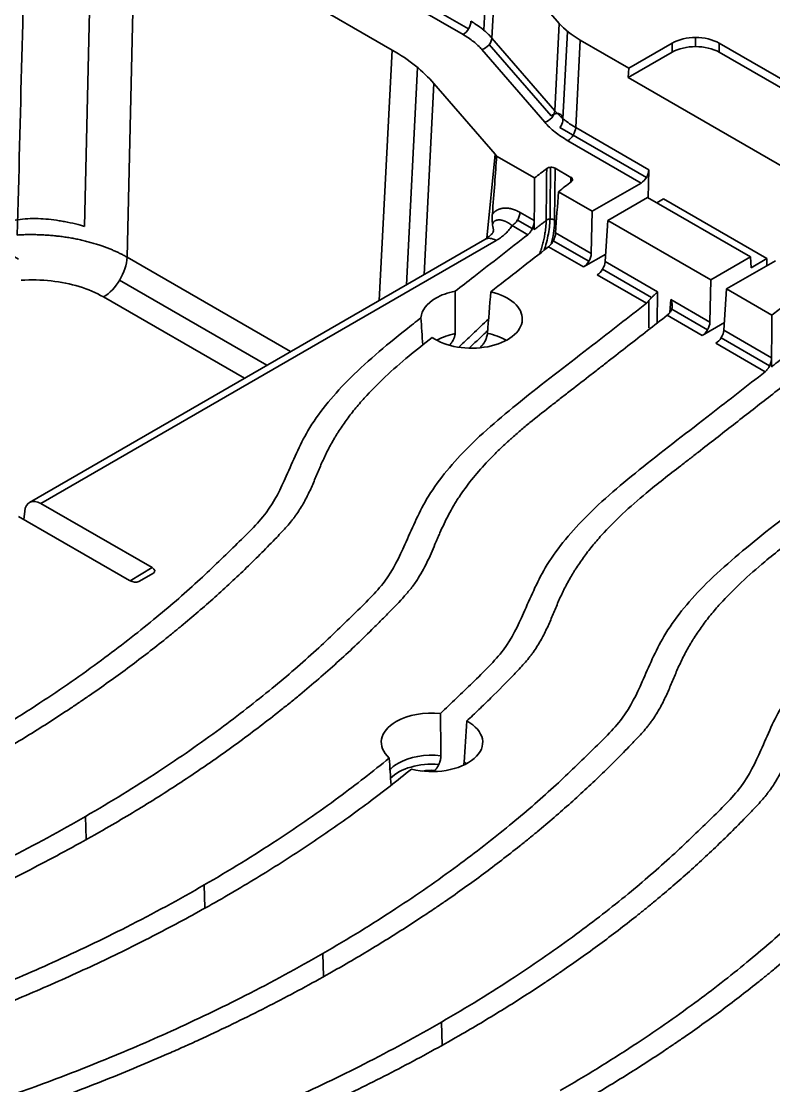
# Model space of a CAD drawing. Header units: millimetres. Extents: x 256 to 2096, y 1004 to 2403.
# Drawn here: x 1707.2 to 1774.8, y 1366.8 to 1462.3 of the extents above; entities that cross this region are included whole.
import ezdxf

# ---------------------------------------------------------------- set-up
doc = ezdxf.new("R2010")
doc.units = ezdxf.units.MM
doc.layers.add('1', color=7, linetype='Continuous', true_color=0xffffff)

msp = doc.modelspace()

# ---------------------------------------------------------------- linework, layer by layer
at = {"layer": '1', "color": 7, "linetype": 'Continuous', "lineweight": 35}
for p, q in [((1746.851, 1461.145), (1715.947, 1478.987)), ((1716.432, 1479.486), (1747.335, 1461.644)), ((1713.564, 1474.554), (1712.831, 1443.91)), ((1716.672, 1441.15), (1717.398, 1473.078)), ((1717.398, 1473.078), (1740.479, 1459.752)), ((1749.11, 1469.384), (1748.706, 1461.541)), ((1749.845, 1468.669), (1749.44, 1460.826)), ((1755.495, 1462.146), (1749.845, 1468.669)), ((1755.09, 1454.303), (1755.495, 1462.146)), ((1755.825, 1453.587), (1756.23, 1461.43)), ((1749.44, 1460.826), (1755.09, 1454.303)), ((1757.375, 1460.64), (1756.97, 1452.797)), ((1761.732, 1458.124), (1757.375, 1460.64)), ((1767.742, 1460.877), (1767.742, 1460.06)), ((1740.479, 1459.752), (1739.319, 1437.27)), ((1748.543, 1459.79), (1754.193, 1453.266)), ((1749.209, 1460.252), (1754.755, 1453.848)), ((1765.621, 1459.553), (1761.695, 1457.286)), ((1765.621, 1460.37), (1761.732, 1458.124)), ((1765.621, 1460.37), (1765.621, 1459.553)), ((1769.863, 1460.37), (1769.863, 1459.553)), ((1779.763, 1454.654), (1769.863, 1460.37)), ((1779.763, 1453.838), (1769.863, 1459.553)), ((1742.77, 1458.171), (1741.764, 1438.682)), ((1761.732, 1458.124), (1761.695, 1457.286)), ((1743.355, 1439.6), (1744.239, 1456.74)), ((1749.735, 1450.395), (1744.239, 1456.74)), ((1775.837, 1449.121), (1761.695, 1457.286)), ((1763.321, 1448.312), (1755.556, 1452.795)), ((1756.97, 1452.797), (1763.534, 1449.007)), ((1762.842, 1447.81), (1756.261, 1451.609)), ((1749.735, 1450.395), (1748.972, 1442.873)), ((1749.863, 1450.232), (1753.275, 1448.262)), ((1755.075, 1444.489), (1755.123, 1449.143)), ((1755.123, 1449.143), (1756.547, 1448.321)), ((1763.479, 1446.476), (1763.534, 1449.007)), ((1755.416, 1447.026), (1758.45, 1445.274)), ((1758.45, 1445.274), (1762.842, 1447.81)), ((1763.427, 1446.506), (1759.871, 1444.453)), ((1772.665, 1441.173), (1763.427, 1446.506)), ((1764.257, 1446.027), (1764.87, 1446.381)), ((1774.153, 1441.021), (1764.87, 1446.381)), ((1751.967, 1445.172), (1753.246, 1444.434)), ((1758.367, 1441.477), (1758.45, 1445.274)), ((1753.071, 1443.716), (1751.741, 1444.484)), ((1755.075, 1444.489), (1755.236, 1444.396)), ((1759.871, 1444.453), (1759.623, 1440.752)), ((1759.871, 1444.453), (1769.11, 1439.12)), ((1752.666, 1443.171), (1751.257, 1443.985)), ((1755.163, 1443.327), (1758.367, 1441.477)), ((1748.815, 1442.753), (1707.906, 1419.134)), ((1749.82, 1442.653), (1708.922, 1419.04)), ((1758.154, 1440.782), (1754.954, 1442.629)), ((1757.675, 1440.279), (1754.535, 1442.092)), ((1757.675, 1440.279), (1759.668, 1441.43)), ((1716.672, 1441.15), (1731.356, 1432.673)), ((1759.623, 1440.752), (1764.317, 1438.041)), ((1769.11, 1439.12), (1772.665, 1441.173)), ((1774.923, 1440.835), (1770.531, 1438.299)), ((1772.665, 1441.173), (1772.732, 1440.201)), ((1772.732, 1440.201), (1774.153, 1441.021)), ((1774.153, 1441.021), (1774.14, 1440.383)), ((1763.326, 1437.017), (1758.895, 1439.575)), ((1763.793, 1437.526), (1759.384, 1440.071)), ((1729.229, 1431.445), (1715.995, 1439.086)), ((1769.027, 1435.323), (1769.11, 1439.12)), ((1727.206, 1430.277), (1714.543, 1437.588)), ((1764.296, 1435.238), (1764.317, 1438.041)), ((1770.531, 1438.299), (1770.282, 1434.598)), ((1770.531, 1438.299), (1774.595, 1435.953)), ((1763.553, 1437.258), (1763.534, 1434.811)), ((1765.437, 1436.193), (1765.516, 1437.349)), ((1765.516, 1437.349), (1769.027, 1435.323)), ((1768.335, 1434.125), (1765.194, 1435.938)), ((1768.814, 1434.627), (1765.597, 1436.484)), ((1768.335, 1434.125), (1770.328, 1435.276)), ((1770.282, 1434.598), (1774.565, 1432.125)), ((1774.39, 1431.408), (1770.044, 1433.917)), ((1773.985, 1430.863), (1769.555, 1433.421)), ((1707.472, 1418.34), (1707.397, 1417.601)), ((1708.922, 1419.04), (1718.908, 1413.275)), ((1716.899, 1412.115), (1706.912, 1417.88)), ((1718.908, 1413.275), (1716.949, 1412.087)), ((1719.048, 1412.793), (1717.733, 1412.034)), ((1712.944, 1390.94), (1713.005, 1388.899)), ((1723.604, 1384.786), (1723.665, 1382.729)), ((1734.263, 1378.632), (1734.325, 1376.564)), ((1744.923, 1372.477), (1744.985, 1370.409))]:
    msp.add_line(p, q, dxfattribs=at)
for centre, major_axis, ratio, start_param, end_param in [((1746.851, 1461.966), (0.502, 0.87), 0.57735, 3.926991, 5.445429), ((1764.494, 1464.746), (10.059, 0.012), 0.577092, 3.604128, 3.925434), ((1748.543, 1460.61), (-0.76, -0.658), 0.730297, 1.006854, 2.525292), ((1767.742, 1459.145), (3, 0), 0.57735, 0.785398, 2.356194), ((1726.241, 1451.539), (20.119, 0.023), 0.577092, 0.462536, 0.783842), ((1767.742, 1458.328), (3, 0), 0.57735, 0.785398, 2.356194), ((1754.193, 1454.087), (0.76, 0.658), 0.730297, 4.148446, 5.666881), ((1754.994, 1453.161), (0.645, 0.781), 0.660625, 4.787023, 7.472441), ((1756.261, 1452.43), (-0.502, -0.87), 0.57735, 0.785398, 2.303832), ((1734.827, 1337.989), (15.085, 122.532), 0.024571, 5.777669, 5.873469), ((1754.768, 1448.937), (0.503, 0), 0.578764, 0.786042, 2.502079), ((1762.823, 1448.641), (0.482, 0.882), 0.59226, 3.913197, 5.431634), ((1756.19, 1448.116), (0.503, 0.001), 0.576477, 5.644917, 7.066619), ((1749.82, 1441.012), (1.005, -1.741), 0.57735, 2.356194, 3.141584), ((1757.656, 1441.111), (0.482, 0.882), 0.59226, 3.913197, 5.431634), ((1714.543, 1440.05), (-1.508, -2.611), 0.57735, 0.785398, 2.303835), ((1758.914, 1440.385), (0.522, 0.859), 0.562044, 3.939413, 5.457849), ((1747.617, 1435.609), (-4.556, 0), 0.57735, 5.497787, 6.242293), ((1747.617, 1435.609), (-4.556, 0), 0.57735, 0.681093, 4.324687), ((1747.617, 1435.609), (-4.556, 0), 0.57735, 5.045006, 5.497787), ((1768.316, 1434.956), (0.482, 0.882), 0.59226, 3.913197, 5.431634), ((1769.573, 1434.23), (0.522, 0.859), 0.562044, 3.939413, 5.457849), ((1747.617, 1431.955), (4.321, 0), 0.57735, 1.919234, 2.356194), ((1747.617, 1431.955), (4.321, 0), 0.57735, 0.767213, 1.234586), ((1747.617, 1431.178), (3.318, 0), 0.57735, 1.306571, 1.340857), ((1708.884, 1417.378), (-0.964, 1.764), 0.59226, 5.511581, 6.995111), ((1718.544, 1413.075), (-0.611, 0.154), 0.513572, 2.661251, 4.207634), ((1717.245, 1412.325), (-0.599, 0.161), 0.529331, 1.102275, 2.648656), ((1744.06, 1397.593), (-4.556, 0), 0.57735, 4.543654, 5.497787), ((1744.06, 1397.593), (-4.556, 0), 0.57735, 5.497787, 6.85054), ((1744.06, 1397.593), (-4.556, 0), 0.57735, 1.152674, 3.956953), ((1744.06, 1393.939), (4.321, 0), 0.57735, 1.38511, 2.356194), ((1744.06, 1393.939), (4.321, 0), 0.57735, 2.356194, 2.665327), ((1744.06, 1393.162), (4.271, 0), 0.57735, 1.426219, 2.629553), ((1744.06, 1393.939), (4.321, 0), 0.57735, 0.76722, 0.841311), ((1744.06, 1393.162), (3.318, 0), 0.57735, 1.49552, 1.835015)]:
    msp.add_ellipse(centre, major_axis=major_axis, ratio=ratio, start_param=start_param, end_param=end_param, dxfattribs=at)
for points, degree in [([(1707.619, 1475.076), (1707.349, 1464.432), (1707.079, 1453.788), (1706.809, 1443.143)], 3), ([(1746.851, 1461.145), (1747.193, 1460.947), (1747.508, 1460.734), (1747.791, 1460.507)], 3), ([(1747.791, 1460.507), (1748.075, 1460.28), (1748.326, 1460.04), (1748.543, 1459.79)], 3), ([(1754.193, 1453.266), (1754.457, 1452.96), (1754.765, 1452.667), (1755.111, 1452.39)], 3), ([(1755.111, 1452.39), (1755.457, 1452.112), (1755.842, 1451.851), (1756.261, 1451.609)], 3), ([(1749.735, 1450.395), (1749.781, 1450.341), (1749.824, 1450.287), (1749.863, 1450.232)], 3), ([(1754.365, 1449.111), (1754.001, 1448.828), (1753.638, 1448.545), (1753.275, 1448.262)], 3), ([(1754.365, 1449.111), (1754.349, 1447.561), (1754.333, 1446.011), (1754.317, 1444.462)], 3), ([(1753.275, 1448.262), (1753.266, 1446.986), (1753.256, 1445.71), (1753.246, 1444.434)], 3), ([(1756.547, 1448.321), (1756.536, 1448.175), (1756.526, 1448.029), (1756.516, 1447.882)], 3), ([(1755.163, 1443.327), (1755.247, 1444.56), (1755.331, 1445.793), (1755.416, 1447.026)], 3), ([(1755.416, 1447.026), (1755.809, 1447.332), (1756.202, 1447.638), (1756.595, 1447.944)], 3), ([(1753.246, 1444.434), (1753.244, 1444.162), (1753.242, 1443.891), (1753.24, 1443.619)], 3), ([(1749.568, 1443.478), (1749.63, 1443.302), (1748.814, 1442.752)], 2), ([(1749.496, 1444.036), (1749.565, 1443.848), (1749.588, 1443.656), (1749.567, 1443.465)], 3), ([(1750.857, 1443.456), (1750.764, 1443.357), (1750.564, 1443.166), (1750.216, 1442.897), (1749.957, 1442.732), (1749.82, 1442.653)], 3), ([(1751.257, 1443.985), (1751.221, 1443.924), (1751.143, 1443.803), (1751.01, 1443.627), (1750.909, 1443.512), (1750.857, 1443.456)], 3), ([(1749.34, 1438.044), (1751.07, 1439.394), (1752.803, 1440.743), (1754.535, 1442.092)], 3), ([(1707.146, 1439.083), (1708.07, 1439.137), (1709.852, 1439.098), (1712.444, 1438.575), (1713.878, 1437.963), (1714.543, 1437.588)], 3), ([(1746.142, 1434.3), (1746.138, 1435.565), (1746.134, 1436.83), (1746.13, 1438.095)], 3), ([(1749.043, 1434.31), (1749.143, 1435.556), (1749.242, 1436.8), (1749.34, 1438.044)], 3), ([(1763.553, 1437.258), (1763.529, 1437.226), (1763.481, 1437.164), (1763.404, 1437.083), (1763.352, 1437.037), (1763.326, 1437.017)], 3), ([(1775.684, 1436.802), (1775.321, 1436.519), (1774.957, 1436.236), (1774.595, 1435.953)], 3), ([(1743.066, 1435.716), (1743.119, 1434.904), (1743.172, 1434.093), (1743.225, 1433.281)], 3), ([(1774.595, 1435.953), (1774.585, 1434.677), (1774.575, 1433.401), (1774.565, 1432.125)], 3), ([(1741.974, 1432.271), (1742.659, 1432.838), (1743.365, 1433.397), (1744.078, 1433.953)], 3), ([(1774.565, 1432.125), (1774.563, 1431.853), (1774.561, 1431.582), (1774.559, 1431.311)], 3), ([(1744.858, 1396.391), (1744.847, 1397.656), (1744.837, 1398.921), (1744.825, 1400.186)], 3), ([(1746.939, 1395.8), (1747.02, 1397.036), (1747.102, 1398.272), (1747.182, 1399.508)], 3), ([(1740.218, 1396.179), (1740.272, 1395.366), (1740.325, 1394.552), (1740.379, 1393.739)], 3), ([(1761.058, 1240.197), (1685.187, 1284), (1609.317, 1327.804), (1533.447, 1371.608)], 3)]:
    msp.add_open_spline(points, degree=degree, dxfattribs=at)
for points, weights in [([(1749.44, 1460.826), (1748.959, 1461.382), (1748.322, 1461.892), (1747.56, 1462.332)], [1.00000071154, 1.00000071073, 1.00000071073, 1.00000071154]), ([(1756.97, 1452.797), (1756.209, 1453.236), (1755.572, 1453.746), (1755.09, 1454.303)], [0.999999131229, 0.999999132221, 0.999999132221, 0.999999131229]), ([(1716.672, 1441.15), (1714.105, 1442.612), (1710.439, 1443.36), (1706.809, 1443.143)], [1.00000001533, 1.00000001518, 1.00000001518, 1.00000001533])]:
    msp.add_rational_spline(points, weights, degree=3, dxfattribs=at)
for points, degree, knots in [([(1754.71, 1449.226), (1754.703, 1448.536), (1754.696, 1447.847), (1754.684, 1446.726), (1754.68, 1446.294), (1754.671, 1445.432), (1754.666, 1445.001), (1754.662, 1444.569)], 3, [0, 0, 0, 0, 0.444409, 0.444409, 0.722204, 0.722204, 1, 1, 1, 1]), ([(1749.483, 1445.016), (1749.662, 1445.243), (1749.914, 1445.379), (1750.175, 1445.52), (1750.487, 1445.552), (1750.821, 1445.587), (1751.183, 1445.496), (1751.547, 1445.404), (1751.967, 1445.172)], 2, [0, 0, 0, 0.25, 0.25, 0.5, 0.5, 0.75, 0.75, 1, 1, 1]), ([(1751.967, 1445.172), (1751.965, 1445.119), (1751.958, 1445.063), (1751.936, 1444.95), (1751.921, 1444.892), (1751.884, 1444.776), (1751.861, 1444.718), (1751.809, 1444.604), (1751.779, 1444.547), (1751.714, 1444.438), (1751.678, 1444.385), (1751.602, 1444.286), (1751.562, 1444.239), (1751.479, 1444.152), (1751.435, 1444.112), (1751.347, 1444.042), (1751.302, 1444.011), (1751.257, 1443.985)], 3, [0, 0, 0, 0, 0.125, 0.125, 0.25, 0.25, 0.375, 0.375, 0.5, 0.5, 0.625, 0.625, 0.75, 0.75, 0.875, 0.875, 1, 1, 1, 1]), ([(1706.912, 1440.975), (1706.881, 1440.992), (1706.851, 1441.009), (1706.525, 1441.198), (1706.235, 1441.387), (1705.835, 1441.7), (1705.707, 1441.809), (1705.466, 1442.042), (1705.352, 1442.167), (1705.154, 1442.431), (1705.069, 1442.571), (1704.981, 1442.786), (1704.958, 1442.857), (1704.927, 1443.001), (1704.919, 1443.074), (1704.919, 1443.286), (1704.951, 1443.419), (1705.07, 1443.66), (1705.153, 1443.764), (1705.352, 1443.951), (1705.464, 1444.029), (1705.706, 1444.167), (1705.837, 1444.227), (1706.243, 1444.381), (1706.529, 1444.451), (1707.121, 1444.554), (1707.429, 1444.586), (1708.356, 1444.637), (1708.983, 1444.613), (1709.932, 1444.52), (1710.249, 1444.479), (1710.727, 1444.404), (1710.887, 1444.377), (1711.717, 1444.224), (1712.417, 1444.055), (1712.831, 1443.91)], 3, [0, 0, 0, 0, 0.007992, 0.007992, 0.086771, 0.086771, 0.12616, 0.12616, 0.165549, 0.165549, 0.204938, 0.204938, 0.224633, 0.224633, 0.244328, 0.244328, 0.283717, 0.283717, 0.323106, 0.323106, 0.362495, 0.362495, 0.401885, 0.401885, 0.480663, 0.480663, 0.559441, 0.559441, 0.716998, 0.716998, 0.795777, 0.795777, 0.835166, 0.835166, 1, 1, 1, 1]), ([(1749.496, 1444.036), (1749.496, 1444.042), (1749.495, 1444.055), (1749.494, 1444.073), (1749.492, 1444.091), (1749.491, 1444.11), (1749.49, 1444.128), (1749.489, 1444.147), (1749.487, 1444.165), (1749.486, 1444.184), (1749.485, 1444.202), (1749.484, 1444.221), (1749.483, 1444.24), (1749.482, 1444.258), (1749.481, 1444.277), (1749.48, 1444.296), (1749.479, 1444.315), (1749.478, 1444.333), (1749.477, 1444.352), (1749.476, 1444.371), (1749.475, 1444.39), (1749.475, 1444.409), (1749.474, 1444.428), (1749.473, 1444.447), (1749.473, 1444.466), (1749.472, 1444.485), (1749.472, 1444.504), (1749.471, 1444.529), (1749.47, 1444.562), (1749.47, 1444.6), (1749.47, 1444.639), (1749.47, 1444.677), (1749.47, 1444.715), (1749.47, 1444.753), (1749.471, 1444.791), (1749.472, 1444.829), (1749.474, 1444.867), (1749.476, 1444.904), (1749.478, 1444.942), (1749.48, 1444.979), (1749.482, 1445.004), (1749.483, 1445.016)], 3, [0, 0, 0, 0, 0.017646, 0.035303, 0.052975, 0.070665, 0.088378, 0.106117, 0.123886, 0.141689, 0.159529, 0.17741, 0.195336, 0.21331, 0.231337, 0.249419, 0.26756, 0.285764, 0.304034, 0.322373, 0.340786, 0.359275, 0.377843, 0.396495, 0.415233, 0.43406, 0.45298, 0.471995, 0.510842, 0.549881, 0.589141, 0.628651, 0.66844, 0.708536, 0.748966, 0.789757, 0.830934, 0.872523, 0.914548, 0.957032, 1, 1, 1, 1]), ([(1751.257, 1443.985), (1751.252, 1443.989), (1751.241, 1443.998), (1751.224, 1444.012), (1751.207, 1444.025), (1751.191, 1444.039), (1751.174, 1444.052), (1751.157, 1444.065), (1751.14, 1444.078), (1751.123, 1444.09), (1751.106, 1444.103), (1751.089, 1444.115), (1751.072, 1444.127), (1751.055, 1444.139), (1751.038, 1444.151), (1751.021, 1444.163), (1751.004, 1444.174), (1750.987, 1444.186), (1750.969, 1444.197), (1750.952, 1444.208), (1750.935, 1444.218), (1750.917, 1444.229), (1750.9, 1444.239), (1750.883, 1444.249), (1750.865, 1444.259), (1750.848, 1444.269), (1750.831, 1444.279), (1750.813, 1444.288), (1750.796, 1444.297), (1750.779, 1444.306), (1750.761, 1444.315), (1750.744, 1444.324), (1750.727, 1444.332), (1750.709, 1444.34), (1750.692, 1444.348), (1750.675, 1444.356), (1750.658, 1444.364), (1750.64, 1444.371), (1750.623, 1444.378), (1750.606, 1444.385), (1750.589, 1444.392), (1750.559, 1444.403), (1750.515, 1444.419), (1750.456, 1444.438), (1750.396, 1444.455), (1750.333, 1444.47), (1750.268, 1444.482), (1750.202, 1444.491), (1750.134, 1444.496), (1750.079, 1444.498), (1750.037, 1444.497), (1750.009, 1444.495), (1749.982, 1444.493), (1749.956, 1444.489), (1749.932, 1444.486), (1749.909, 1444.481), (1749.886, 1444.477), (1749.866, 1444.471), (1749.846, 1444.466), (1749.827, 1444.46), (1749.81, 1444.454), (1749.793, 1444.448), (1749.778, 1444.442), (1749.763, 1444.436), (1749.75, 1444.43), (1749.737, 1444.424), (1749.726, 1444.418), (1749.715, 1444.413), (1749.705, 1444.407), (1749.694, 1444.4), (1749.682, 1444.391), (1749.668, 1444.381), (1749.655, 1444.37), (1749.642, 1444.359), (1749.63, 1444.347), (1749.618, 1444.335), (1749.607, 1444.323), (1749.596, 1444.31), (1749.586, 1444.296), (1749.577, 1444.282), (1749.567, 1444.268), (1749.559, 1444.254), (1749.551, 1444.239), (1749.544, 1444.224), (1749.537, 1444.208), (1749.53, 1444.192), (1749.525, 1444.176), (1749.519, 1444.16), (1749.515, 1444.143), (1749.51, 1444.126), (1749.506, 1444.109), (1749.503, 1444.091), (1749.5, 1444.073), (1749.498, 1444.055), (1749.497, 1444.042), (1749.496, 1444.036)], 3, [0, 0, 0, 0, 0.00729, 0.014621, 0.021993, 0.029404, 0.036854, 0.044343, 0.05187, 0.059435, 0.067038, 0.074676, 0.082351, 0.090061, 0.097807, 0.105586, 0.1134, 0.121246, 0.129126, 0.137037, 0.14498, 0.152954, 0.160959, 0.168994, 0.177057, 0.18515, 0.193271, 0.20142, 0.209596, 0.217798, 0.226027, 0.234281, 0.24256, 0.250864, 0.259192, 0.267543, 0.275918, 0.284315, 0.292734, 0.301175, 0.309637, 0.318119, 0.346273, 0.376099, 0.407563, 0.440624, 0.475244, 0.511381, 0.54899, 0.588031, 0.604857, 0.621067, 0.636666, 0.651661, 0.666057, 0.679858, 0.69307, 0.705697, 0.717745, 0.729217, 0.740117, 0.75045, 0.760219, 0.769427, 0.778079, 0.786178, 0.793726, 0.800727, 0.807185, 0.813102, 0.82275, 0.832187, 0.841415, 0.850438, 0.859258, 0.867881, 0.876308, 0.884545, 0.892594, 0.900459, 0.908146, 0.915658, 0.923001, 0.930179, 0.937197, 0.944061, 0.950776, 0.95735, 0.963789, 0.970099, 0.976289, 0.982365, 0.988336, 0.994212, 1, 1, 1, 1]), ([(1753.246, 1444.434), (1753.245, 1444.378), (1753.241, 1444.322), (1753.23, 1444.234), (1753.225, 1444.204), (1753.214, 1444.144), (1753.207, 1444.114), (1753.185, 1444.022), (1753.167, 1443.962), (1753.136, 1443.872), (1753.125, 1443.842), (1753.1, 1443.782), (1753.088, 1443.752), (1753.048, 1443.666), (1753.019, 1443.61), (1752.98, 1443.543), (1752.972, 1443.53), (1752.955, 1443.504), (1752.947, 1443.491), (1752.922, 1443.453), (1752.905, 1443.428), (1752.853, 1443.358), (1752.817, 1443.315), (1752.771, 1443.266), (1752.761, 1443.256), (1752.742, 1443.238), (1752.714, 1443.211), (1752.685, 1443.186), (1752.666, 1443.171)], 3, [0, 0, 0, 0, 0.125, 0.125, 0.1875, 0.1875, 0.25, 0.25, 0.375, 0.375, 0.4375, 0.4375, 0.5, 0.5, 0.625, 0.625, 0.65625, 0.65625, 0.6875, 0.6875, 0.75, 0.75, 0.875, 0.875, 0.90625, 0.90625, 0.9375, 1, 1, 1, 1]), ([(1754.317, 1444.462), (1754.306, 1444.453), (1754.282, 1444.434), (1754.239, 1444.401), (1754.185, 1444.359), (1754.12, 1444.307), (1754.044, 1444.247), (1753.96, 1444.181), (1753.87, 1444.111), (1753.77, 1444.033), (1753.663, 1443.949), (1753.551, 1443.862), (1753.443, 1443.778), (1753.34, 1443.698), (1753.273, 1443.645), (1753.24, 1443.62)], 3, [0, 0, 0, 0, 0.028795, 0.068197, 0.118206, 0.178822, 0.250044, 0.330448, 0.413784, 0.500053, 0.60833, 0.712463, 0.812452, 0.908297, 1, 1, 1, 1]), ([(1753.718, 1441.421), (1753.768, 1441.557), (1753.866, 1441.845), (1753.996, 1442.286), (1754.089, 1442.664), (1754.153, 1442.964), (1754.194, 1443.186), (1754.229, 1443.407), (1754.252, 1443.574), (1754.266, 1443.691), (1754.273, 1443.757), (1754.28, 1443.823), (1754.286, 1443.888), (1754.292, 1443.953), (1754.297, 1444.018), (1754.302, 1444.082), (1754.306, 1444.146), (1754.309, 1444.21), (1754.312, 1444.273), (1754.314, 1444.336), (1754.316, 1444.399), (1754.316, 1444.441), (1754.317, 1444.462)], 3, [0, 0, 0, 0, 0.131999, 0.277783, 0.423843, 0.496234, 0.568459, 0.640648, 0.712936, 0.735084, 0.757208, 0.779311, 0.801396, 0.823467, 0.845528, 0.867583, 0.889636, 0.911691, 0.933751, 0.95582, 0.977901, 1, 1, 1, 1]), ([(1754.143, 1441.786), (1754.217, 1442.011), (1754.283, 1442.238), (1754.412, 1442.733), (1754.471, 1443.001), (1754.565, 1443.523), (1754.601, 1443.779), (1754.643, 1444.213), (1754.655, 1444.393), (1754.66, 1444.569)], 3, [0, 0, 0, 0, 0.239321, 0.239321, 0.518896, 0.518896, 0.79847, 0.79847, 1, 1, 1, 1]), ([(1754.317, 1444.469), (1754.338, 1444.483), (1754.363, 1444.497), (1754.417, 1444.521), (1754.446, 1444.531), (1754.509, 1444.549), (1754.543, 1444.556), (1754.612, 1444.566), (1754.647, 1444.569), (1754.719, 1444.571), (1754.755, 1444.57), (1754.826, 1444.565), (1754.861, 1444.56), (1754.928, 1444.546), (1754.961, 1444.538), (1755.021, 1444.517), (1755.049, 1444.505), (1755.075, 1444.492)], 3, [0, 0, 0, 0, 0.125, 0.125, 0.25, 0.25, 0.375, 0.375, 0.5, 0.5, 0.625, 0.625, 0.75, 0.75, 0.875, 0.875, 1, 1, 1, 1]), ([(1754.766, 1442.322), (1754.789, 1442.409), (1754.971, 1443.155), (1755.067, 1443.886), (1755.075, 1444.489)], 3, [0, 0, 0, 0, 0.117485, 1, 1, 1, 1]), ([(1754.535, 1442.092), (1754.573, 1442.122), (1754.611, 1442.156), (1754.668, 1442.214), (1754.686, 1442.234), (1754.714, 1442.266), (1754.723, 1442.277), (1754.742, 1442.3), (1754.751, 1442.311), (1754.796, 1442.369), (1754.831, 1442.419), (1754.88, 1442.497), (1754.896, 1442.524), (1754.92, 1442.565), (1754.927, 1442.579), (1754.943, 1442.607), (1754.95, 1442.621), (1754.986, 1442.692), (1755.012, 1442.75), (1755.042, 1442.824), (1755.048, 1442.838), (1755.059, 1442.868), (1755.065, 1442.883), (1755.08, 1442.928), (1755.09, 1442.957), (1755.116, 1443.045), (1755.13, 1443.103), (1755.144, 1443.175), (1755.146, 1443.189), (1755.151, 1443.218), (1755.157, 1443.259), (1755.161, 1443.3), (1755.163, 1443.327)], 3, [0, 0, 0, 0, 0.125, 0.125, 0.1875, 0.1875, 0.21875, 0.21875, 0.25, 0.25, 0.375, 0.375, 0.4375, 0.4375, 0.46875, 0.46875, 0.5, 0.5, 0.625, 0.625, 0.65625, 0.65625, 0.6875, 0.6875, 0.75, 0.75, 0.875, 0.875, 0.90625, 0.90625, 0.9375, 1, 1, 1, 1]), ([(1752.666, 1443.171), (1751.05, 1441.91), (1748.881, 1440.214), (1746.691, 1438.527), (1746.13, 1438.095)], 3, [0, 0, 0, 0, 0.743895, 1, 1, 1, 1]), ([(1763.553, 1437.258), (1763.582, 1437.297), (1763.614, 1437.336), (1763.657, 1437.384), (1763.666, 1437.394), (1763.683, 1437.413), (1763.692, 1437.423), (1763.719, 1437.451), (1763.738, 1437.47), (1763.774, 1437.507), (1763.792, 1437.525), (1763.82, 1437.552), (1763.829, 1437.561), (1763.847, 1437.579), (1763.856, 1437.588), (1763.902, 1437.632), (1763.937, 1437.666), (1764.006, 1437.731), (1764.04, 1437.763), (1764.088, 1437.809), (1764.104, 1437.824), (1764.134, 1437.854), (1764.149, 1437.868), (1764.193, 1437.911), (1764.22, 1437.938), (1764.259, 1437.978), (1764.277, 1437.998), (1764.295, 1438.017), (1764.306, 1438.029), (1764.312, 1438.035), (1764.317, 1438.041)], 3, [0, 0, 0, 0, 0.125, 0.125, 0.15625, 0.15625, 0.1875, 0.1875, 0.25, 0.25, 0.3125, 0.3125, 0.34375, 0.34375, 0.375, 0.375, 0.5, 0.5, 0.625, 0.625, 0.6875, 0.6875, 0.75, 0.75, 0.875, 0.875, 0.9375, 0.96875, 0.96875, 1, 1, 1, 1]), ([(1763.326, 1437.017), (1761.71, 1435.756), (1758.068, 1432.91), (1752.458, 1428.629), (1747.089, 1424.143), (1743.441, 1419.669), (1741.764, 1415.559), (1740.081, 1412.023), (1736.92, 1408.994), (1733.609, 1405.752), (1729.616, 1402.324), (1724.922, 1398.666), (1719.363, 1394.805), (1715.201, 1392.244), (1712.944, 1390.94)], 3, [0, 0, 0, 0, 0.085486, 0.192871, 0.292548, 0.381023, 0.457302, 0.520716, 0.582437, 0.650783, 0.725777, 0.808295, 0.89931, 1, 1, 1, 1]), ([(1765.516, 1437.349), (1765.521, 1437.339), (1765.525, 1437.328), (1765.533, 1437.307), (1765.544, 1437.275), (1765.555, 1437.244), (1765.575, 1437.179), (1765.587, 1437.136), (1765.607, 1437.049), (1765.615, 1437.004), (1765.625, 1436.937), (1765.627, 1436.915), (1765.632, 1436.87), (1765.633, 1436.847), (1765.636, 1436.779), (1765.636, 1436.734), (1765.63, 1436.645), (1765.624, 1436.601), (1765.613, 1436.546), (1765.61, 1436.535), (1765.605, 1436.513), (1765.602, 1436.503), (1765.593, 1436.471), (1765.586, 1436.45), (1765.562, 1436.388), (1765.543, 1436.348), (1765.519, 1436.311)], 3, [0, 0, 0, 0, 0.03125, 0.03125, 0.0625, 0.125, 0.125, 0.25, 0.25, 0.375, 0.375, 0.4375, 0.4375, 0.5, 0.5, 0.625, 0.625, 0.75, 0.75, 0.78125, 0.78125, 0.8125, 0.8125, 0.875, 0.875, 1, 1, 1, 1]), ([(1743.066, 1435.716), (1742.61, 1435.359), (1740.286, 1433.52), (1736.429, 1430.297), (1732.781, 1425.823), (1731.105, 1421.713), (1729.422, 1418.178), (1726.26, 1415.148), (1722.95, 1411.906), (1718.957, 1408.478), (1714.263, 1404.82), (1708.704, 1400.959), (1704.542, 1398.398), (1702.285, 1397.095)], 3, [0, 0, 0, 0, 0.02904, 0.148949, 0.255382, 0.347144, 0.42343, 0.497679, 0.579899, 0.670115, 0.769383, 0.878872, 1, 1, 1, 1]), ([(1742.829, 1412.328), (1742.997, 1412.591), (1743.151, 1412.856), (1743.439, 1413.392), (1743.573, 1413.663), (1743.828, 1414.206), (1743.949, 1414.479), (1744.185, 1415.027), (1744.3, 1415.301), (1744.474, 1415.713), (1744.533, 1415.85), (1744.651, 1416.123), (1744.83, 1416.533), (1745.017, 1416.942), (1745.406, 1417.756), (1745.685, 1418.294), (1746.075, 1418.957), (1746.155, 1419.09), (1746.319, 1419.353), (1746.572, 1419.747), (1746.843, 1420.137), (1747.409, 1420.912), (1747.818, 1421.421), (1748.691, 1422.428), (1749.156, 1422.925), (1749.891, 1423.662), (1750.142, 1423.907), (1750.528, 1424.271), (1750.723, 1424.453), (1750.922, 1424.634), (1751.055, 1424.755), (1751.122, 1424.815), (1751.323, 1424.995), (1751.459, 1425.115), (1751.732, 1425.353), (1752.146, 1425.709), (1752.569, 1426.061), (1753.423, 1426.761), (1754.006, 1427.222), (1754.738, 1427.797), (1754.885, 1427.912), (1755.179, 1428.142), (1755.62, 1428.486), (1756.652, 1429.288), (1757.539, 1429.975), (1758.425, 1430.662), (1758.72, 1430.891), (1759.31, 1431.349), (1760.194, 1432.037), (1762.254, 1433.643), (1764.017, 1435.02), (1765.195, 1435.938)], 3, [0, 0, 0, 0, 0.03125, 0.03125, 0.0625, 0.0625, 0.09375, 0.09375, 0.125, 0.125, 0.140625, 0.140625, 0.15625, 0.1875, 0.1875, 0.25, 0.25, 0.265625, 0.265625, 0.28125, 0.3125, 0.3125, 0.375, 0.375, 0.4375, 0.4375, 0.46875, 0.46875, 0.484375, 0.492188, 0.492188, 0.5, 0.5, 0.515625, 0.515625, 0.53125, 0.5625, 0.5625, 0.625, 0.625, 0.640625, 0.640625, 0.65625, 0.6875, 0.75, 0.75, 0.78125, 0.78125, 0.8125, 0.875, 1, 1, 1, 1]), ([(1749.151, 1435.609), (1748.671, 1435.151), (1748.189, 1434.694), (1747.308, 1433.86), (1746.909, 1433.482), (1746.509, 1433.106)], 3, [0, 0, 0, 0, 0.546418, 0.546418, 1, 1, 1, 1]), ([(1765.195, 1435.938), (1765.223, 1435.96), (1765.279, 1436.009), (1765.334, 1436.067), (1765.375, 1436.114), (1765.389, 1436.131), (1765.416, 1436.164), (1765.43, 1436.182), (1765.469, 1436.235), (1765.495, 1436.272), (1765.519, 1436.311)], 3, [0, 0, 0, 0, 0.25, 0.5, 0.5, 0.625, 0.625, 0.75, 0.75, 1, 1, 1, 1]), ([(1745.641, 1433.255), (1745.648, 1433.263), (1745.655, 1433.271), (1745.695, 1433.317), (1745.726, 1433.357), (1745.789, 1433.439), (1745.82, 1433.482), (1745.88, 1433.571), (1745.909, 1433.617), (1745.944, 1433.678), (1745.951, 1433.691), (1745.965, 1433.716), (1745.985, 1433.753), (1746.005, 1433.792), (1746.029, 1433.844), (1746.041, 1433.871), (1746.063, 1433.925), (1746.073, 1433.952), (1746.091, 1434.006), (1746.1, 1434.034), (1746.115, 1434.088), (1746.121, 1434.116), (1746.137, 1434.198), (1746.142, 1434.25), (1746.142, 1434.3)], 3, [0, 0, 0, 0, 0.029395, 0.029395, 0.168053, 0.168053, 0.306711, 0.306711, 0.445369, 0.445369, 0.480033, 0.480033, 0.514698, 0.584027, 0.584027, 0.653355, 0.653355, 0.722684, 0.722684, 0.792013, 0.792013, 0.861342, 0.861342, 1, 1, 1, 1]), ([(1749.069, 1434.566), (1749.02, 1434.52), (1748.852, 1434.36), (1748.562, 1434.084), (1748.198, 1433.739), (1747.829, 1433.39), (1747.566, 1433.142), (1747.425, 1433.009), (1747.41, 1432.995)], 3, [0, 0, 0, 0, 0.088236, 0.304979, 0.524512, 0.746835, 0.971948, 1, 1, 1, 1]), ([(1748.374, 1433.043), (1748.413, 1433.073), (1748.452, 1433.108), (1748.511, 1433.167), (1748.53, 1433.187), (1748.559, 1433.22), (1748.569, 1433.231), (1748.588, 1433.253), (1748.597, 1433.265), (1748.645, 1433.324), (1748.681, 1433.374), (1748.733, 1433.453), (1748.75, 1433.48), (1748.775, 1433.522), (1748.783, 1433.536), (1748.8, 1433.564), (1748.808, 1433.579), (1748.847, 1433.652), (1748.875, 1433.711), (1748.914, 1433.802), (1748.926, 1433.832), (1748.949, 1433.894), (1748.96, 1433.925), (1748.989, 1434.017), (1749.005, 1434.077), (1749.024, 1434.166), (1749.029, 1434.196), (1749.038, 1434.254), (1749.041, 1434.283), (1749.043, 1434.31)], 3, [0, 0, 0, 0, 0.125, 0.125, 0.1875, 0.1875, 0.21875, 0.21875, 0.25, 0.25, 0.375, 0.375, 0.4375, 0.4375, 0.46875, 0.46875, 0.5, 0.5, 0.625, 0.625, 0.6875, 0.6875, 0.75, 0.75, 0.875, 0.875, 0.9375, 0.9375, 1, 1, 1, 1]), ([(1730.11, 1415.993), (1730.423, 1416.317), (1730.73, 1416.643), (1731.164, 1417.139), (1731.305, 1417.305), (1731.506, 1417.556), (1731.571, 1417.64), (1731.7, 1417.809), (1731.762, 1417.894), (1732.067, 1418.32), (1732.288, 1418.666), (1732.59, 1419.192), (1732.686, 1419.368), (1732.869, 1419.723), (1732.956, 1419.901), (1733.125, 1420.259), (1733.207, 1420.439), (1733.365, 1420.8), (1733.442, 1420.98), (1733.67, 1421.522), (1733.819, 1421.884), (1734.049, 1422.426), (1734.127, 1422.606), (1734.289, 1422.966), (1734.539, 1423.504), (1734.814, 1424.039), (1735.108, 1424.57), (1735.209, 1424.747), (1735.366, 1425.011), (1735.419, 1425.099), (1735.527, 1425.275), (1735.69, 1425.538), (1735.862, 1425.798), (1736.096, 1426.143), (1736.217, 1426.315), (1736.589, 1426.827), (1736.849, 1427.164), (1737.394, 1427.832), (1737.678, 1428.162), (1738.562, 1429.143), (1739.195, 1429.784), (1740.533, 1431.043), (1741.238, 1431.662), (1741.974, 1432.271)], 3, [0, 0, 0, 0, 0.0625, 0.0625, 0.09375, 0.09375, 0.109375, 0.109375, 0.125, 0.125, 0.1875, 0.1875, 0.21875, 0.21875, 0.25, 0.25, 0.28125, 0.28125, 0.3125, 0.3125, 0.375, 0.375, 0.40625, 0.40625, 0.4375, 0.5, 0.5, 0.53125, 0.53125, 0.546875, 0.546875, 0.5625, 0.59375, 0.59375, 0.625, 0.625, 0.6875, 0.6875, 0.75, 0.75, 0.875, 0.875, 1, 1, 1, 1]), ([(1774.565, 1432.125), (1774.565, 1432.07), (1774.561, 1432.013), (1774.549, 1431.925), (1774.544, 1431.896), (1774.533, 1431.835), (1774.527, 1431.805), (1774.505, 1431.714), (1774.487, 1431.653), (1774.455, 1431.563), (1774.444, 1431.533), (1774.42, 1431.473), (1774.407, 1431.444), (1774.367, 1431.357), (1774.338, 1431.301), (1774.299, 1431.234), (1774.291, 1431.221), (1774.275, 1431.195), (1774.266, 1431.182), (1774.241, 1431.144), (1774.224, 1431.12), (1774.173, 1431.049), (1774.137, 1431.006), (1774.09, 1430.957), (1774.081, 1430.947), (1774.062, 1430.929), (1774.033, 1430.902), (1774.005, 1430.878), (1773.985, 1430.863)], 3, [0, 0, 0, 0, 0.125, 0.125, 0.1875, 0.1875, 0.25, 0.25, 0.375, 0.375, 0.4375, 0.4375, 0.5, 0.5, 0.625, 0.625, 0.65625, 0.65625, 0.6875, 0.6875, 0.75, 0.75, 0.875, 0.875, 0.90625, 0.90625, 0.9375, 1, 1, 1, 1]), ([(1775.636, 1432.153), (1775.626, 1432.145), (1775.601, 1432.126), (1775.559, 1432.092), (1775.505, 1432.05), (1775.439, 1431.999), (1775.363, 1431.939), (1775.279, 1431.872), (1775.189, 1431.802), (1775.089, 1431.724), (1774.982, 1431.641), (1774.87, 1431.553), (1774.762, 1431.469), (1774.659, 1431.389), (1774.592, 1431.336), (1774.559, 1431.311)], 3, [0, 0, 0, 0, 0.028795, 0.068197, 0.118207, 0.178823, 0.250047, 0.330452, 0.413789, 0.50006, 0.608338, 0.71247, 0.812458, 0.908301, 1, 1, 1, 1]), ([(1773.985, 1430.863), (1772.37, 1429.601), (1768.728, 1426.755), (1763.118, 1422.475), (1757.748, 1417.989), (1754.101, 1413.514), (1752.424, 1409.405), (1750.741, 1405.869), (1747.741, 1402.995), (1745.8, 1401.096), (1744.825, 1400.186)], 3, [0, 0, 0, 0, 0.133392, 0.300955, 0.456489, 0.594544, 0.713569, 0.81252, 0.908829, 1, 1, 1, 1]), ([(1763.293, 1419.962), (1763.797, 1420.379), (1764.313, 1420.792), (1765.355, 1421.613), (1765.881, 1422.02), (1766.672, 1422.632), (1766.936, 1422.836), (1767.462, 1423.244), (1768.25, 1423.856), (1769.037, 1424.469), (1770.085, 1425.287), (1770.609, 1425.696), (1771.658, 1426.514), (1773.231, 1427.74), (1774.805, 1428.966), (1775.854, 1429.784)], 3, [0, 0, 0, 0, 0.125, 0.125, 0.25, 0.25, 0.3125, 0.3125, 0.375, 0.5, 0.5, 0.625, 0.625, 0.75, 1, 1, 1, 1]), ([(1784.645, 1424.708), (1783.029, 1423.447), (1779.388, 1420.601), (1773.778, 1416.32), (1768.408, 1411.834), (1764.76, 1407.36), (1763.084, 1403.25), (1761.401, 1399.715), (1758.239, 1396.685), (1754.929, 1393.443), (1750.936, 1390.015), (1746.242, 1386.357), (1740.682, 1382.496), (1736.52, 1379.935), (1734.263, 1378.632)], 3, [0, 0, 0, 0, 0.085486, 0.192871, 0.292548, 0.381023, 0.457302, 0.520716, 0.582437, 0.650783, 0.725777, 0.808295, 0.89931, 1, 1, 1, 1]), ([(1773.953, 1413.808), (1774.457, 1414.225), (1774.972, 1414.638), (1776.014, 1415.458), (1776.541, 1415.866), (1777.332, 1416.478), (1777.595, 1416.681), (1778.121, 1417.089), (1778.91, 1417.702), (1779.697, 1418.315), (1780.745, 1419.133), (1781.269, 1419.542), (1782.317, 1420.36), (1783.89, 1421.586), (1785.465, 1422.812), (1786.514, 1423.629)], 3, [0, 0, 0, 0, 0.125, 0.125, 0.25, 0.25, 0.3125, 0.3125, 0.375, 0.5, 0.5, 0.625, 0.625, 0.75, 1, 1, 1, 1]), ([(1751.429, 1403.684), (1751.742, 1404.009), (1752.049, 1404.335), (1752.484, 1404.83), (1752.624, 1404.996), (1752.825, 1405.248), (1752.891, 1405.332), (1753.019, 1405.501), (1753.081, 1405.585), (1753.386, 1406.011), (1753.607, 1406.357), (1753.909, 1406.883), (1754.005, 1407.06), (1754.188, 1407.414), (1754.276, 1407.593), (1754.445, 1407.951), (1754.526, 1408.131), (1754.684, 1408.491), (1754.761, 1408.671), (1754.99, 1409.213), (1755.138, 1409.575), (1755.368, 1410.117), (1755.446, 1410.297), (1755.608, 1410.657), (1755.858, 1411.196), (1756.133, 1411.73), (1756.427, 1412.262), (1756.528, 1412.438), (1756.685, 1412.703), (1756.738, 1412.791), (1756.846, 1412.966), (1757.01, 1413.229), (1757.181, 1413.489), (1757.416, 1413.835), (1757.536, 1414.006), (1757.908, 1414.518), (1758.168, 1414.856), (1758.713, 1415.523), (1758.997, 1415.854), (1759.881, 1416.834), (1760.514, 1417.475), (1761.852, 1418.734), (1762.557, 1419.353), (1763.293, 1419.962)], 3, [0, 0, 0, 0, 0.0625, 0.0625, 0.09375, 0.09375, 0.109375, 0.109375, 0.125, 0.125, 0.1875, 0.1875, 0.21875, 0.21875, 0.25, 0.25, 0.28125, 0.28125, 0.3125, 0.3125, 0.375, 0.375, 0.40625, 0.40625, 0.4375, 0.5, 0.5, 0.53125, 0.53125, 0.546875, 0.546875, 0.5625, 0.59375, 0.59375, 0.625, 0.625, 0.6875, 0.6875, 0.75, 0.75, 0.875, 0.875, 1, 1, 1, 1]), ([(1795.305, 1418.554), (1793.689, 1417.293), (1790.047, 1414.447), (1784.437, 1410.166), (1779.068, 1405.68), (1775.42, 1401.206), (1773.743, 1397.096), (1772.06, 1393.56), (1768.899, 1390.531), (1765.588, 1387.289), (1761.595, 1383.861), (1756.901, 1380.203), (1751.342, 1376.342), (1747.18, 1373.781), (1744.923, 1372.477)], 3, [0, 0, 0, 0, 0.085486, 0.192871, 0.292548, 0.381023, 0.457302, 0.520716, 0.582437, 0.650783, 0.725777, 0.808295, 0.89931, 1, 1, 1, 1]), ([(1704.135, 1396.027), (1705.414, 1396.765), (1707.926, 1398.268), (1710.344, 1399.82), (1711.825, 1400.806), (1712.12, 1401.004), (1712.707, 1401.402), (1712.999, 1401.601), (1713.87, 1402.202), (1714.445, 1402.605), (1716.149, 1403.823), (1717.26, 1404.647), (1718.888, 1405.899), (1719.425, 1406.319), (1720.22, 1406.954), (1720.483, 1407.166), (1721.007, 1407.592), (1721.267, 1407.806), (1722.56, 1408.876), (1723.567, 1409.743), (1725.037, 1411.058), (1725.521, 1411.498), (1726.473, 1412.384), (1726.943, 1412.83), (1727.868, 1413.726), (1728.324, 1414.177), (1729.225, 1415.082), (1729.67, 1415.536), (1730.11, 1415.993)], 3, [0, 0, 0, 0, 0.125, 0.25, 0.25, 0.28125, 0.28125, 0.3125, 0.3125, 0.375, 0.375, 0.5, 0.5, 0.5625, 0.5625, 0.59375, 0.59375, 0.625, 0.625, 0.75, 0.75, 0.8125, 0.8125, 0.875, 0.875, 0.9375, 0.9375, 1, 1, 1, 1]), ([(1762.088, 1397.53), (1762.402, 1397.854), (1762.709, 1398.18), (1763.143, 1398.676), (1763.283, 1398.842), (1763.485, 1399.093), (1763.55, 1399.177), (1763.678, 1399.346), (1763.741, 1399.431), (1764.046, 1399.857), (1764.267, 1400.203), (1764.569, 1400.729), (1764.665, 1400.905), (1764.848, 1401.26), (1764.935, 1401.438), (1765.104, 1401.796), (1765.186, 1401.976), (1765.344, 1402.337), (1765.421, 1402.517), (1765.649, 1403.059), (1765.797, 1403.421), (1766.028, 1403.963), (1766.106, 1404.143), (1766.268, 1404.503), (1766.518, 1405.041), (1766.793, 1405.576), (1767.087, 1406.107), (1767.188, 1406.284), (1767.345, 1406.548), (1767.398, 1406.636), (1767.505, 1406.812), (1767.669, 1407.075), (1767.841, 1407.335), (1768.075, 1407.68), (1768.196, 1407.852), (1768.568, 1408.364), (1768.828, 1408.701), (1769.373, 1409.369), (1769.657, 1409.699), (1770.541, 1410.68), (1771.174, 1411.321), (1772.511, 1412.58), (1773.217, 1413.199), (1773.953, 1413.808)], 3, [0, 0, 0, 0, 0.0625, 0.0625, 0.09375, 0.09375, 0.109375, 0.109375, 0.125, 0.125, 0.1875, 0.1875, 0.21875, 0.21875, 0.25, 0.25, 0.28125, 0.28125, 0.3125, 0.3125, 0.375, 0.375, 0.40625, 0.40625, 0.4375, 0.5, 0.5, 0.53125, 0.53125, 0.546875, 0.546875, 0.5625, 0.59375, 0.59375, 0.625, 0.625, 0.6875, 0.6875, 0.75, 0.75, 0.875, 0.875, 1, 1, 1, 1]), ([(1714.794, 1389.872), (1716.215, 1390.693), (1718.998, 1392.365), (1721.665, 1394.098), (1723.296, 1395.201), (1723.62, 1395.423), (1724.265, 1395.867), (1725.226, 1396.537), (1726.17, 1397.215), (1728.036, 1398.58), (1729.248, 1399.504), (1730.726, 1400.676), (1731.02, 1400.911), (1731.458, 1401.265), (1731.603, 1401.383), (1731.893, 1401.62), (1732.614, 1402.214), (1733.322, 1402.811), (1734.995, 1404.255), (1736.075, 1405.23), (1737.638, 1406.711), (1738.15, 1407.208), (1738.908, 1407.957), (1739.159, 1408.207), (1739.659, 1408.708), (1739.908, 1408.959), (1740.652, 1409.712), (1741.143, 1410.216), (1741.827, 1410.99), (1742.046, 1411.251), (1742.459, 1411.782), (1742.652, 1412.052), (1742.829, 1412.328)], 3, [0, 0, 0, 0, 0.125, 0.25, 0.25, 0.28125, 0.28125, 0.3125, 0.375, 0.375, 0.5, 0.5, 0.53125, 0.53125, 0.546875, 0.546875, 0.5625, 0.625, 0.625, 0.75, 0.75, 0.8125, 0.8125, 0.84375, 0.84375, 0.875, 0.875, 0.9375, 0.9375, 0.96875, 0.96875, 1, 1, 1, 1]), ([(1805.964, 1412.4), (1804.349, 1411.138), (1800.707, 1408.292), (1795.097, 1404.012), (1789.727, 1399.526), (1786.079, 1395.051), (1784.403, 1390.942), (1782.72, 1387.406), (1779.558, 1384.376), (1776.248, 1381.134), (1772.255, 1377.706), (1767.561, 1374.048), (1762.002, 1370.187), (1757.84, 1367.626), (1755.583, 1366.323)], 3, [0, 0, 0, 0, 0.085486, 0.192871, 0.292548, 0.381023, 0.457302, 0.520716, 0.582437, 0.650783, 0.725777, 0.808295, 0.89931, 1, 1, 1, 1]), ([(1772.748, 1391.375), (1773.061, 1391.7), (1773.369, 1392.026), (1773.803, 1392.521), (1773.943, 1392.688), (1774.144, 1392.939), (1774.21, 1393.023), (1774.338, 1393.192), (1774.401, 1393.277), (1774.706, 1393.703), (1774.926, 1394.049), (1775.228, 1394.575), (1775.324, 1394.751), (1775.508, 1395.106), (1775.595, 1395.284), (1775.764, 1395.642), (1775.845, 1395.822), (1776.004, 1396.182), (1776.081, 1396.363), (1776.309, 1396.905), (1776.457, 1397.267), (1776.687, 1397.808), (1776.766, 1397.989), (1776.927, 1398.349), (1777.177, 1398.887), (1777.453, 1399.422), (1777.746, 1399.953), (1777.848, 1400.13), (1778.004, 1400.394), (1778.057, 1400.482), (1778.165, 1400.658), (1778.329, 1400.92), (1778.5, 1401.181), (1778.735, 1401.526), (1778.856, 1401.698), (1779.227, 1402.21), (1779.488, 1402.547), (1780.032, 1403.215), (1780.316, 1403.545), (1781.201, 1404.526), (1781.833, 1405.166), (1783.171, 1406.426), (1783.876, 1407.044), (1784.612, 1407.653)], 3, [0, 0, 0, 0, 0.0625, 0.0625, 0.09375, 0.09375, 0.109375, 0.109375, 0.125, 0.125, 0.1875, 0.1875, 0.21875, 0.21875, 0.25, 0.25, 0.28125, 0.28125, 0.3125, 0.3125, 0.375, 0.375, 0.40625, 0.40625, 0.4375, 0.5, 0.5, 0.53125, 0.53125, 0.546875, 0.546875, 0.5625, 0.59375, 0.59375, 0.625, 0.625, 0.6875, 0.6875, 0.75, 0.75, 0.875, 0.875, 1, 1, 1, 1]), ([(1816.635, 1406.254), (1815.016, 1404.99), (1811.37, 1402.141), (1805.757, 1397.857), (1800.387, 1393.371), (1796.739, 1388.897), (1795.062, 1384.787), (1793.379, 1381.252), (1790.218, 1378.222), (1786.908, 1374.98), (1782.915, 1371.552), (1778.221, 1367.894), (1772.661, 1364.033), (1768.499, 1361.472), (1766.242, 1360.169)], 3, [0, 0, 0, 0, 0.08567, 0.193034, 0.29269, 0.381147, 0.457411, 0.520812, 0.582521, 0.650853, 0.725832, 0.808334, 0.89933, 1, 1, 1, 1]), ([(1747.183, 1399.508), (1747.552, 1399.851), (1747.918, 1400.195), (1748.64, 1400.886), (1748.998, 1401.233), (1750.058, 1402.277), (1750.749, 1402.979), (1751.429, 1403.684)], 3, [0, 0, 0, 0, 0.25, 0.25, 0.5, 0.5, 1, 1, 1, 1]), ([(1736.113, 1377.564), (1737.393, 1378.302), (1739.905, 1379.805), (1742.323, 1381.357), (1743.804, 1382.343), (1744.099, 1382.541), (1744.686, 1382.939), (1744.978, 1383.138), (1745.849, 1383.739), (1746.423, 1384.142), (1748.128, 1385.36), (1749.239, 1386.184), (1750.867, 1387.436), (1751.403, 1387.856), (1752.199, 1388.491), (1752.462, 1388.703), (1752.986, 1389.129), (1753.246, 1389.342), (1754.539, 1390.413), (1755.546, 1391.28), (1757.016, 1392.595), (1757.499, 1393.035), (1758.452, 1393.921), (1758.922, 1394.367), (1759.847, 1395.263), (1760.303, 1395.714), (1761.204, 1396.619), (1761.649, 1397.073), (1762.088, 1397.53)], 3, [0, 0, 0, 0, 0.125, 0.25, 0.25, 0.28125, 0.28125, 0.3125, 0.3125, 0.375, 0.375, 0.5, 0.5, 0.5625, 0.5625, 0.59375, 0.59375, 0.625, 0.625, 0.75, 0.75, 0.8125, 0.8125, 0.875, 0.875, 0.9375, 0.9375, 1, 1, 1, 1]), ([(1744.858, 1396.391), (1744.859, 1396.334), (1744.855, 1396.275), (1744.845, 1396.183), (1744.841, 1396.152), (1744.833, 1396.105), (1744.83, 1396.089), (1744.824, 1396.057), (1744.82, 1396.041), (1744.803, 1395.961), (1744.785, 1395.897), (1744.76, 1395.818), (1744.755, 1395.802), (1744.744, 1395.77), (1744.727, 1395.723), (1744.696, 1395.647), (1744.669, 1395.588), (1744.648, 1395.544), (1744.641, 1395.53), (1744.627, 1395.501), (1744.619, 1395.487), (1744.582, 1395.417), (1744.55, 1395.366), (1744.501, 1395.293), (1744.485, 1395.269), (1744.459, 1395.236), (1744.45, 1395.224), (1744.433, 1395.203), (1744.425, 1395.192), (1744.381, 1395.141), (1744.346, 1395.104), (1744.31, 1395.072)], 3, [0, 0, 0, 0, 0.125, 0.125, 0.1875, 0.1875, 0.21875, 0.21875, 0.25, 0.25, 0.375, 0.375, 0.40625, 0.40625, 0.4375, 0.5, 0.5625, 0.5625, 0.59375, 0.59375, 0.625, 0.625, 0.75, 0.75, 0.8125, 0.8125, 0.84375, 0.84375, 0.875, 0.875, 1, 1, 1, 1]), ([(1740.218, 1396.179), (1738.758, 1394.986), (1735.527, 1392.474), (1730.023, 1388.65), (1725.861, 1386.089), (1723.604, 1384.786)], 3, [0, 0, 0, 0, 0.293992, 0.629181, 1, 1, 1, 1]), ([(1746.911, 1395.591), (1746.914, 1395.605), (1746.916, 1395.619), (1746.921, 1395.647), (1746.923, 1395.661), (1746.928, 1395.69), (1746.933, 1395.732), (1746.937, 1395.773), (1746.939, 1395.8)], 3, [0, 0, 0, 0, 0.191511, 0.191511, 0.393633, 0.393633, 0.595756, 1, 1, 1, 1]), ([(1725.454, 1383.718), (1726.988, 1384.604), (1728.489, 1385.508), (1731.422, 1387.351), (1732.855, 1388.291), (1735.653, 1390.206), (1737.015, 1391.18), (1739.667, 1393.161), (1740.957, 1394.167), (1742.211, 1395.189)], 3, [0, 0, 0, 0, 0.25, 0.25, 0.5, 0.5, 0.75, 0.75, 1, 1, 1, 1]), ([(1712.944, 1390.94), (1710.687, 1389.637), (1706.251, 1387.234), (1699.564, 1384.025), (1693.228, 1381.315), (1687.29, 1379.009), (1681.675, 1377.098), (1676.428, 1375.273), (1670.303, 1374.301), (1663.185, 1373.333), (1655.435, 1371.227), (1647.665, 1368.127), (1641.377, 1365.38), (1637.591, 1363.756), (1636.542, 1363.307)], 3, [0, 0, 0, 0, 0.105371, 0.200617, 0.286971, 0.365451, 0.436975, 0.501565, 0.567927, 0.647752, 0.740339, 0.84465, 0.957027, 1, 1, 1, 1]), ([(1746.773, 1371.409), (1748.053, 1372.148), (1750.564, 1373.651), (1752.982, 1375.203), (1754.464, 1376.189), (1754.759, 1376.387), (1755.346, 1376.784), (1755.638, 1376.984), (1756.509, 1377.584), (1757.083, 1377.988), (1758.787, 1379.206), (1759.898, 1380.029), (1761.527, 1381.282), (1762.063, 1381.702), (1762.858, 1382.336), (1763.122, 1382.549), (1763.646, 1382.975), (1763.906, 1383.188), (1765.199, 1384.259), (1766.206, 1385.126), (1767.676, 1386.44), (1768.159, 1386.881), (1769.112, 1387.767), (1769.581, 1388.213), (1770.507, 1389.109), (1770.963, 1389.559), (1771.864, 1390.464), (1772.308, 1390.919), (1772.748, 1391.375)], 3, [0, 0, 0, 0, 0.125, 0.25, 0.25, 0.28125, 0.28125, 0.3125, 0.3125, 0.375, 0.375, 0.5, 0.5, 0.5625, 0.5625, 0.59375, 0.59375, 0.625, 0.625, 0.75, 0.75, 0.8125, 0.8125, 0.875, 0.875, 0.9375, 0.9375, 1, 1, 1, 1]), ([(1664.04, 1371.734), (1664.626, 1371.859), (1665.219, 1371.974), (1666.414, 1372.189), (1667.017, 1372.289), (1668.23, 1372.478), (1668.841, 1372.568), (1669.759, 1372.698), (1670.066, 1372.74), (1670.68, 1372.825), (1670.987, 1372.867), (1671.906, 1372.995), (1672.518, 1373.082), (1673.731, 1373.271), (1674.333, 1373.373), (1675.074, 1373.516), (1675.222, 1373.545), (1675.516, 1373.606), (1675.663, 1373.637), (1676.1, 1373.733), (1676.39, 1373.8), (1677.252, 1374.011), (1677.818, 1374.164), (1678.939, 1374.485), (1679.771, 1374.739), (1680.597, 1375.002), (1681.146, 1375.179), (1681.42, 1375.268), (1682.79, 1375.715), (1683.881, 1376.08), (1685.237, 1376.547), (1685.508, 1376.641), (1686.048, 1376.83), (1686.319, 1376.925), (1687.127, 1377.212), (1687.664, 1377.405), (1689.267, 1377.989), (1691.387, 1378.783), (1693.471, 1379.607), (1695.538, 1380.446), (1696.563, 1380.872), (1698.594, 1381.74), (1699.6, 1382.182), (1700.848, 1382.743), (1701.096, 1382.856), (1701.593, 1383.082), (1702.336, 1383.422), (1703.073, 1383.767), (1705.516, 1384.923), (1709.343, 1386.827), (1713.005, 1388.839), (1714.794, 1389.872)], 3, [0, 0, 0, 0, 0.03125, 0.03125, 0.0625, 0.0625, 0.09375, 0.09375, 0.109375, 0.109375, 0.125, 0.125, 0.15625, 0.15625, 0.1875, 0.1875, 0.195312, 0.195312, 0.203125, 0.203125, 0.21875, 0.21875, 0.25, 0.25, 0.28125, 0.296875, 0.296875, 0.3125, 0.3125, 0.375, 0.375, 0.390625, 0.390625, 0.40625, 0.40625, 0.4375, 0.4375, 0.5, 0.5625, 0.5625, 0.625, 0.625, 0.6875, 0.6875, 0.703125, 0.703125, 0.71875, 0.75, 0.75, 0.875, 1, 1, 1, 1]), ([(1757.433, 1365.255), (1758.712, 1365.994), (1761.224, 1367.496), (1763.642, 1369.049), (1765.124, 1370.034), (1765.418, 1370.232), (1766.005, 1370.63), (1766.297, 1370.829), (1767.168, 1371.43), (1767.743, 1371.833), (1769.447, 1373.052), (1770.558, 1373.875), (1772.186, 1375.127), (1772.723, 1375.548), (1773.518, 1376.182), (1773.781, 1376.394), (1774.305, 1376.82), (1774.566, 1377.034), (1775.858, 1378.105), (1776.865, 1378.971), (1778.336, 1380.286), (1778.819, 1380.726), (1779.772, 1381.613), (1780.241, 1382.058), (1781.167, 1382.954), (1781.623, 1383.405), (1782.523, 1384.31), (1782.968, 1384.765), (1783.408, 1385.221)], 3, [0, 0, 0, 0, 0.125, 0.25, 0.25, 0.28125, 0.28125, 0.3125, 0.3125, 0.375, 0.375, 0.5, 0.5, 0.5625, 0.5625, 0.59375, 0.59375, 0.625, 0.625, 0.75, 0.75, 0.8125, 0.8125, 0.875, 0.875, 0.9375, 0.9375, 1, 1, 1, 1]), ([(1723.604, 1384.786), (1721.347, 1383.483), (1716.911, 1381.08), (1710.289, 1377.902), (1705.936, 1376.037), (1703.87, 1375.194)], 3, [0, 0, 0, 0, 0.370819, 0.706008, 1, 1, 1, 1]), ([(1705.585, 1374.043), (1707.359, 1374.768), (1709.103, 1375.514), (1712.533, 1377.045), (1715.904, 1378.617), (1720.783, 1381.097), (1723.917, 1382.831), (1725.454, 1383.718)], 3, [0, 0, 0, 0, 0.25, 0.25, 0.5, 0.75, 1, 1, 1, 1]), ([(1734.263, 1378.632), (1732.006, 1377.329), (1727.571, 1374.926), (1720.883, 1371.716), (1714.547, 1369.006), (1708.609, 1366.701), (1702.995, 1364.79), (1697.747, 1362.964), (1691.623, 1361.993), (1684.504, 1361.025), (1676.755, 1358.918), (1668.985, 1355.818), (1662.696, 1353.071), (1658.91, 1351.447), (1657.861, 1350.998)], 3, [0, 0, 0, 0, 0.105371, 0.200617, 0.286971, 0.365451, 0.436975, 0.501565, 0.567927, 0.647752, 0.740339, 0.84465, 0.957027, 1, 1, 1, 1]), ([(1690.003, 1360.236), (1690.566, 1360.317), (1691.132, 1360.395), (1692.262, 1360.552), (1692.828, 1360.63), (1693.953, 1360.794), (1694.513, 1360.88), (1695.346, 1361.019), (1695.622, 1361.068), (1696.171, 1361.169), (1696.445, 1361.221), (1697.259, 1361.386), (1697.796, 1361.506), (1698.589, 1361.701), (1698.852, 1361.768), (1699.373, 1361.91), (1699.632, 1361.983), (1700.404, 1362.209), (1700.912, 1362.369), (1701.545, 1362.572), (1701.672, 1362.612), (1701.925, 1362.694), (1702.304, 1362.817), (1703.188, 1363.104), (1704.195, 1363.437), (1704.948, 1363.69), (1705.449, 1363.86), (1705.699, 1363.945), (1706.449, 1364.202), (1706.947, 1364.374), (1707.939, 1364.723), (1708.433, 1364.899), (1710.894, 1365.786), (1712.833, 1366.522), (1716.651, 1368.043), (1718.531, 1368.829), (1720.613, 1369.742), (1720.844, 1369.844), (1721.305, 1370.048), (1721.534, 1370.15), (1722.223, 1370.459), (1723.592, 1371.081), (1724.942, 1371.716), (1727.616, 1373.002), (1731.113, 1374.763), (1734.47, 1376.615), (1736.113, 1377.564)], 3, [0, 0, 0, 0, 0.03125, 0.03125, 0.0625, 0.0625, 0.09375, 0.09375, 0.109375, 0.109375, 0.125, 0.125, 0.15625, 0.15625, 0.171875, 0.171875, 0.1875, 0.1875, 0.21875, 0.21875, 0.226563, 0.226563, 0.234375, 0.25, 0.28125, 0.296875, 0.296875, 0.3125, 0.3125, 0.34375, 0.34375, 0.375, 0.375, 0.5, 0.5, 0.625, 0.625, 0.640625, 0.640625, 0.65625, 0.65625, 0.6875, 0.75, 0.75, 0.875, 1, 1, 1, 1]), ([(1744.923, 1372.477), (1742.666, 1371.174), (1738.23, 1368.771), (1731.542, 1365.562), (1725.207, 1362.852), (1719.269, 1360.546), (1713.654, 1358.635), (1708.407, 1356.81), (1702.282, 1355.838), (1695.164, 1354.87), (1687.414, 1352.764), (1679.644, 1349.664), (1673.356, 1346.917), (1669.569, 1345.293), (1668.521, 1344.844)], 3, [0, 0, 0, 0, 0.105371, 0.200617, 0.286971, 0.365451, 0.436975, 0.501565, 0.567927, 0.647752, 0.740339, 0.84465, 0.957027, 1, 1, 1, 1]), ([(1700.415, 1354.045), (1700.98, 1354.128), (1701.547, 1354.207), (1702.683, 1354.364), (1703.25, 1354.443), (1704.381, 1354.606), (1704.944, 1354.691), (1705.782, 1354.828), (1706.06, 1354.876), (1706.614, 1354.974), (1706.889, 1355.026), (1707.71, 1355.187), (1708.252, 1355.304), (1708.918, 1355.464), (1709.051, 1355.496), (1709.315, 1355.563), (1709.447, 1355.597), (1709.841, 1355.702), (1710.101, 1355.775), (1710.878, 1356), (1711.39, 1356.158), (1712.027, 1356.36), (1712.154, 1356.401), (1712.408, 1356.482), (1712.79, 1356.604), (1713.679, 1356.892), (1714.437, 1357.142), (1715.195, 1357.395), (1715.447, 1357.48), (1715.95, 1357.65), (1716.202, 1357.736), (1717.457, 1358.166), (1718.453, 1358.516), (1721.422, 1359.585), (1723.371, 1360.323), (1726.252, 1361.467), (1727.205, 1361.855), (1729.095, 1362.643), (1730.033, 1363.044), (1731.196, 1363.553), (1731.428, 1363.655), (1731.891, 1363.86), (1732.122, 1363.963), (1732.814, 1364.273), (1734.191, 1364.897), (1735.548, 1365.534), (1738.235, 1366.826), (1741.749, 1368.595), (1745.122, 1370.456), (1746.773, 1371.409)], 3, [0, 0, 0, 0, 0.03125, 0.03125, 0.0625, 0.0625, 0.09375, 0.09375, 0.109375, 0.109375, 0.125, 0.125, 0.15625, 0.15625, 0.164062, 0.164062, 0.171875, 0.171875, 0.1875, 0.1875, 0.21875, 0.21875, 0.226562, 0.226562, 0.234375, 0.25, 0.28125, 0.28125, 0.296875, 0.296875, 0.3125, 0.3125, 0.375, 0.375, 0.5, 0.5, 0.5625, 0.5625, 0.625, 0.625, 0.640625, 0.640625, 0.65625, 0.65625, 0.6875, 0.75, 0.75, 0.875, 1, 1, 1, 1]), ([(1768.092, 1359.101), (1769.686, 1360.021), (1771.242, 1360.96), (1773.523, 1362.398), (1774.274, 1362.882), (1775.757, 1363.86), (1776.49, 1364.354), (1778.661, 1365.849), (1780.069, 1366.864), (1782.805, 1368.928), (1784.134, 1369.977), (1785.424, 1371.044)], 3, [0, 0, 0, 0, 0.25, 0.25, 0.375, 0.375, 0.5, 0.5, 0.75, 0.75, 1, 1, 1, 1])]:
    msp.add_open_spline(points, degree=degree, knots=knots, dxfattribs=at)

doc.saveas('drawing.dxf')
